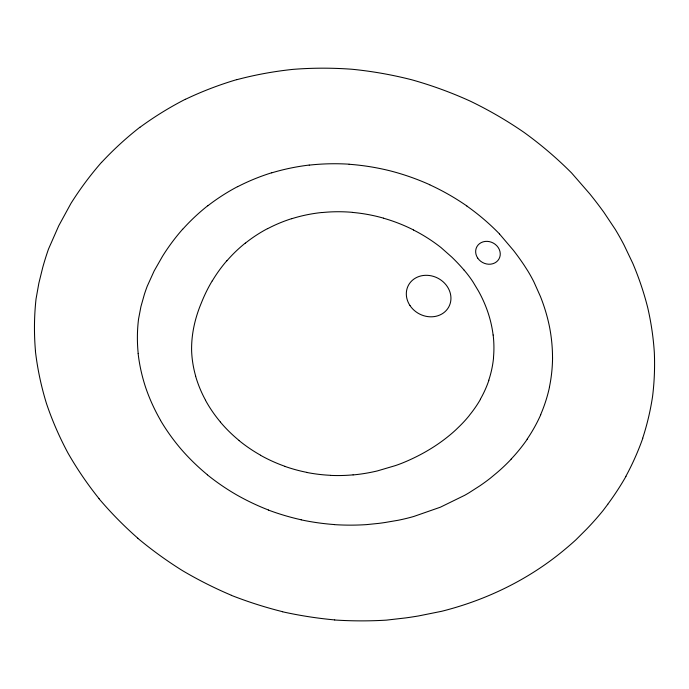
<?xml version="1.0" encoding="UTF-8"?>
<svg xmlns="http://www.w3.org/2000/svg" width="689" height="689" viewBox="0 0 689 689"><rect width="100%" height="100%" fill="white"/><g stroke="black" fill="none" stroke-linecap="round" stroke-linejoin="round"><path stroke-width="1.03" d="M607.793 504.27L603.254 510.316A374.084 328.756 27.9 0 1 586.503 529.238L575.909 539.814A389.311 342.132 27.9 0 1 564.558 549.667C534.208 575.057 498.586 593.918 460.898 605.838A360.984 317.233 27.9 0 1 441.709 611.281L418.524 615.949A472.146 414.933 27.9 0 1 405.726 617.912L386.357 620.134A397.708 349.512 27.9 0 1 334.725 619.997M511.195 459.132L510.058 460.355A227.465 199.896 27.9 0 1 496.674 472.93L490.344 478.183A237.671 208.87 27.9 0 1 479.777 485.883L468.899 492.868A249.091 218.904 27.9 0 1 464.722 495.288L440.4 507.19L413.805 516.466A214.064 188.123 27.9 0 1 398.173 520.264L384.893 522.529A295.081 259.322 27.9 0 1 378.812 523.373L366.6 524.613A241.451 212.195 27.9 0 1 334.113 524.613M499.465 233.941L513.52 250.46A259.417 227.981 27.9 0 1 524.114 265.162L527.843 270.984A151.296 132.96 27.9 0 1 533.923 281.956L540.391 296.416A191.576 168.357 27.9 0 1 549.529 326.965A189.053 166.144 27.9 0 1 552.526 357.634M464.145 270.166L465.282 271.509A104.091 91.482 27.9 0 1 472.964 281.87L478.442 290.999A131.995 115.993 27.9 0 1 487.812 311.996A128.387 112.824 27.9 0 1 493.109 335.009M480.466 399.319A154.172 135.492 27.9 0 1 469.803 414.804L469.088 415.794A156.636 137.654 27.9 0 1 460.157 425.647L455.903 429.772A167.229 146.964 27.9 0 1 448.875 435.879C435.534 446.773 420.462 455.446 404.607 462.112A153.027 134.484 27.9 0 1 395.374 465.609L377.383 470.914A141.443 124.304 27.9 0 1 374.721 471.526A174.989 153.785 27.9 0 1 353.087 474.928M488.897 380.259A140.857 123.787 27.9 0 1 480.336 399.25M493.565 357.669A130.299 114.512 27.9 0 1 488.768 380.207M493.16 335.009A127.534 112.083 27.9 0 1 493.47 357.651M464.136 270.166A181.905 159.865 27.9 0 0 451.915 257.212L441.038 247.584A145.879 128.197 27.9 0 0 413.555 230.04M383.472 218.198A150.202 132.004 27.9 0 1 413.581 229.98M352.423 212.419A152.7 134.191 27.9 0 1 383.48 218.137M321.961 212.574A156.274 137.335 27.9 0 1 352.423 212.341M291.68 218.732A159.977 140.59 27.9 0 1 321.944 212.488M267.625 228.688A163.414 143.605 27.9 0 1 291.645 218.663M245.353 243.157A168.96 148.48 27.9 0 1 267.565 228.602M226.896 260.821A175.066 153.854 27.9 0 1 245.293 243.088M212.29 280.897A184.273 161.941 27.9 0 1 226.819 260.752M212.212 280.854A196.632 172.801 27.9 0 0 201.403 302.824C195.004 317.999 191.249 334.449 191.62 350.968A121.221 106.528 27.9 0 0 195.685 376.16M205.572 400.266A124.967 109.827 27.9 0 1 195.616 376.177M220.428 422.038A128.128 112.6 27.9 0 1 205.503 400.292M239.169 440.547A130.083 114.322 27.9 0 1 220.377 422.073M260.597 455.222A134.346 118.06 27.9 0 1 239.109 440.607M285.039 466.35A137.938 121.221 27.9 0 1 260.554 455.3M307.122 472.43A142.21 124.976 27.9 0 1 285.013 466.427M330.453 475.307A150.262 132.055 27.9 0 1 307.113 472.516M353.069 474.85A159.917 140.539 27.9 0 1 330.462 475.393M527.257 439.212A220.626 193.893 27.9 0 1 511.152 459.089M540.77 414.7A205.029 180.182 27.9 0 1 527.145 439.143M549.477 387.244A192.162 168.883 27.9 0 1 540.65 414.649M552.561 357.634A187.83 165.067 27.9 0 1 549.4 387.218M466.927 206.106A208.5 183.24 27.9 0 1 499.482 233.924M429.747 184.798A213.874 187.959 27.9 0 1 466.97 206.054M429.772 184.738A218.146 191.714 27.9 0 0 389.845 170.769A222.082 195.168 27.9 0 0 349.099 164.275M309.249 165.127A226.517 199.069 27.9 0 1 349.099 164.189M271.724 172.853A231.504 203.444 27.9 0 1 309.223 165.05M237.662 186.693A235.75 207.182 27.9 0 1 271.69 172.767M207.828 205.787A244.207 214.615 27.9 0 1 237.61 186.616M182.697 229.273A253.027 222.366 27.9 0 1 207.759 205.718M182.628 229.222A263.586 231.642 27.9 0 0 162.483 256.325L154.147 270.958L147.205 286.288A243.208 213.736 27.9 0 0 144.414 294.255L140.944 306.536L138.549 319.059A183.532 161.295 27.9 0 0 138.205 353.543M138.136 353.543A188.286 165.472 27.9 0 0 145.784 387.873A192.197 168.908 27.9 0 0 160.597 420.376M160.528 420.402A196.365 172.569 27.9 0 0 181.56 449.684A199.689 175.497 27.9 0 0 207.398 474.764M207.346 474.824A204.633 179.838 27.9 0 0 236.783 494.969A210.576 185.057 27.9 0 0 268.409 509.981M301.162 519.773A219.326 192.748 27.9 0 1 268.383 510.058M334.113 524.536A228.748 201.024 27.9 0 1 301.153 519.851M625.974 476.357A360.373 316.707 27.9 0 1 607.767 504.245M642.811 438.213A346.533 304.538 27.9 0 1 625.879 476.297M642.699 438.17A328.636 288.812 27.9 0 0 652.552 396.588A321.841 282.834 27.9 0 0 654.335 352.622A321.117 282.197 27.9 0 0 647.729 307.707A325.182 285.771 27.9 0 0 632.795 263.344L624.07 245.069A268.546 236.008 27.9 0 0 615.234 229.325L603.865 212.281A412.229 362.268 27.9 0 0 589.767 193.85L571.612 172.982A347.377 305.279 27.9 0 0 524.131 132.46A353.845 310.963 27.9 0 0 470.019 101.025A360.39 316.716 27.9 0 0 411.798 79.795A366.677 322.245 27.9 0 0 351.984 69.253A372.06 326.974 27.9 0 0 292.963 69.374A378.321 332.477 27.9 0 0 236.827 79.683M185.367 99.345A386.004 339.221 27.9 0 1 236.792 79.605M139.945 127.31A396.029 348.04 27.9 0 1 185.315 99.276M101.584 162.397A407.612 358.22 27.9 0 1 139.884 127.25M101.524 162.337A421.41 370.346 27.9 0 0 70.967 203.384L58.737 225.794L48.471 249.134A388.622 341.529 27.9 0 0 42.727 267.487L38.868 283.153L36.035 298.983A321.126 282.214 27.9 0 0 35.483 351.252M35.423 351.252A328.231 288.458 27.9 0 0 46.439 403.418A334.441 293.91 27.9 0 0 68.073 453.216A339.935 298.742 27.9 0 0 99.078 498.681M137.826 538.212A346.507 304.512 27.9 0 1 99.009 498.724M137.766 538.264A354.18 311.256 27.9 0 0 182.525 570.656A362.715 318.766 27.9 0 0 231.366 595.27M282.628 611.711A372.973 327.775 27.9 0 1 231.34 595.348M334.725 619.919A383.876 337.352 27.9 0 1 282.611 611.798M410.007 305.589A22.892 20.119 27.9 0 0 448.591 307.268A22.892 20.119 27.9 0 0 427.292 275.324A22.892 20.119 27.9 0 0 410.007 305.589M477.684 258.056A12.635 11.102 27.9 0 0 498.965 258.978A12.635 11.102 27.9 0 0 487.218 241.357A12.635 11.102 27.9 0 0 477.684 258.056"/></g></svg>
